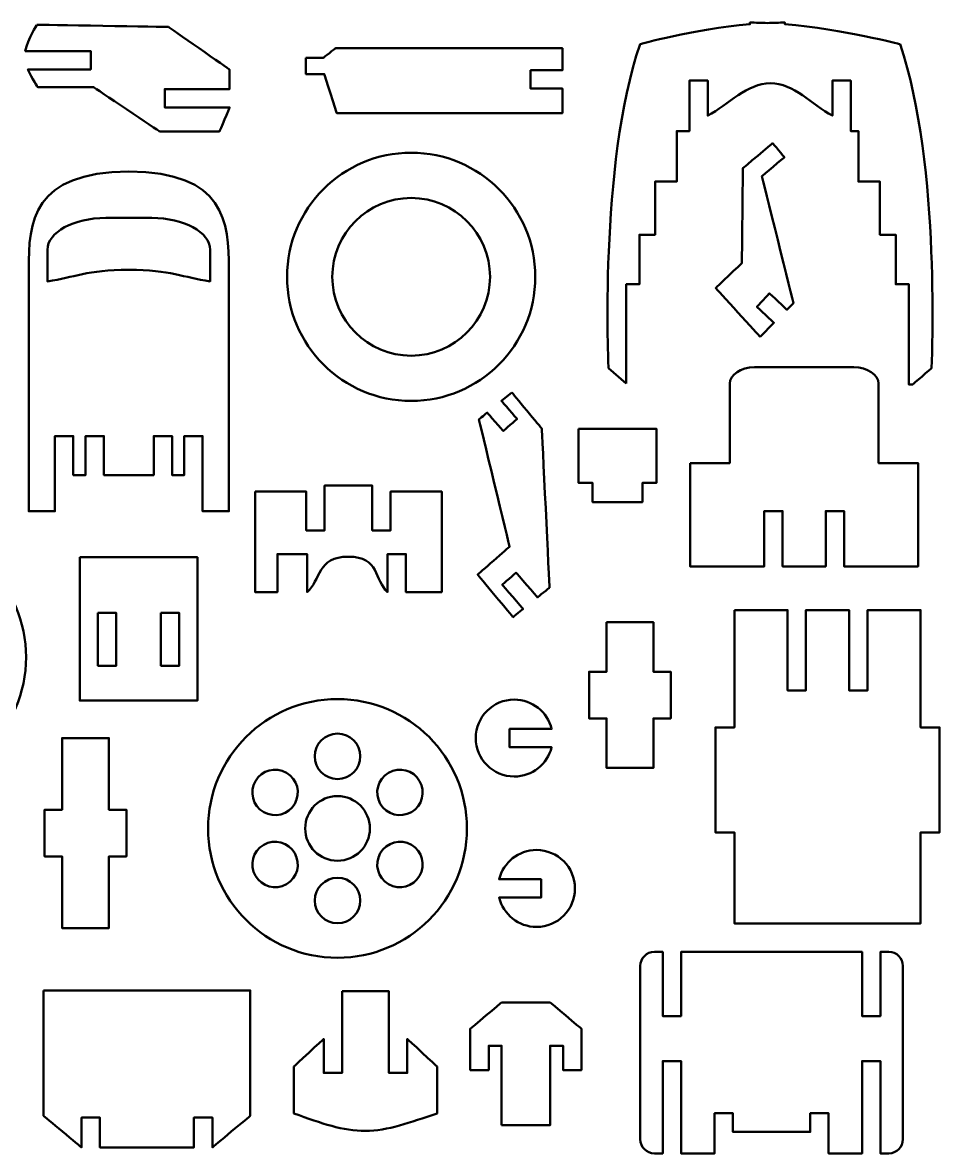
# Model space of a CAD drawing. Header units: millimetres. Extents: x -151 to 156, y -193 to 190.
# Drawn here: x 6.1 to 156.2, y 5.5 to 190.2 of the extents above; entities that cross this region are included whole.
import ezdxf

# ---------------------------------------------------------------- set-up
doc = ezdxf.new("R2010")
doc.units = ezdxf.units.MM
doc.header["$MEASUREMENT"] = 0
doc.layers.add('Capa 1', color=7, linetype='Continuous')

msp = doc.modelspace()

# ---------------------------------------------------------------- linework, layer by layer
at = {"layer": 'Capa 1', "color": 240, "lineweight": 50}
for points, knots in [([(8.4906, 189.8637), (8.4906, 189.8637), (6.9699, 187.582), (6.5872, 185.5698), (6.5872, 185.5698), (6.5872, 185.5698), (17.2675, 185.5698), (17.2675, 185.5698), (17.2675, 185.5698), (17.2675, 185.5698), (17.2675, 182.5698), (17.2675, 182.5698), (17.2675, 182.5698), (17.2675, 182.5698), (7.0152, 182.5698), (7.0152, 182.5698), (7.0152, 182.5698), (7.653, 181.0093), (8.6508, 179.6643), (8.6508, 179.6643), (8.6508, 179.6643), (8.6508, 179.6643), (17.7555, 179.6643), (17.7555, 179.6643), (17.7555, 179.6643), (17.7555, 179.6643), (28.5155, 172.4305), (28.5155, 172.4305), (28.5155, 172.4305), (28.5155, 172.4305), (38.306, 172.4305), (38.306, 172.4305), (38.306, 172.4305), (38.306, 172.4305), (39.9645, 176.336), (39.9645, 176.336), (39.9645, 176.336), (39.9645, 176.336), (39.9645, 176.3638), (39.9645, 176.3638), (39.9645, 176.3638), (39.9645, 176.3638), (29.3715, 176.3638), (29.3715, 176.3638), (29.3715, 176.3638), (29.3715, 176.3638), (29.3715, 179.3638), (29.3715, 179.3638), (29.3715, 179.3638), (29.3715, 179.3638), (39.9645, 179.3638), (39.9645, 179.3638), (39.9645, 179.3638), (39.9645, 179.3638), (39.9645, 182.542), (39.9645, 182.542), (39.9645, 182.542), (39.9645, 182.542), (29.96, 189.497), (29.96, 189.497), (29.96, 189.497), (29.96, 189.497), (8.4906, 189.8637), (8.4906, 189.8637)], [0, 0, 0, 0, 0.05882353, 0.05882353, 0.05882353, 0.05882354, 0.11764706, 0.11764706, 0.11764706, 0.11764707, 0.17647059, 0.17647059, 0.17647059, 0.1764706, 0.23529412, 0.23529412, 0.23529412, 0.23529413, 0.29411765, 0.29411765, 0.29411765, 0.29411766, 0.35294118, 0.35294118, 0.35294118, 0.35294119, 0.41176471, 0.41176471, 0.41176471, 0.41176472, 0.47058824, 0.47058824, 0.47058824, 0.47058825, 0.52941176, 0.52941176, 0.52941176, 0.52941177, 0.58823529, 0.58823529, 0.58823529, 0.5882353, 0.64705882, 0.64705882, 0.64705882, 0.64705883, 0.70588235, 0.70588235, 0.70588235, 0.70588236, 0.76470588, 0.76470588, 0.76470588, 0.76470589, 0.82352941, 0.82352941, 0.82352941, 0.82352942, 0.88235294, 0.88235294, 0.88235294, 0.88235295, 1, 1, 1, 1]), ([(104.7438, 131.2751), (104.7438, 131.2751), (101.8521, 133.7679), (101.8521, 133.7679), (101.8521, 133.7679), (101.8521, 133.7679), (100.2456, 166.9689), (106.9929, 186.6753), (106.9929, 186.6753), (106.9929, 186.6753), (115.5334, 189.1267), (124.9473, 189.946), (124.9473, 189.946), (124.9473, 189.946), (124.9473, 190.2096), (124.9473, 190.2096), (124.9473, 190.2096), (125.8919, 190.2096), (126.8488, 190.1844), (127.8099, 190.1396), (127.8099, 190.1396), (128.7601, 190.1844), (129.7114, 190.2096), (130.656, 190.2096), (130.656, 190.2096), (130.656, 190.2096), (130.656, 189.9513), (130.656, 189.9513), (130.656, 189.9513), (140.2928, 189.1375), (149.4716, 186.6753), (149.4716, 186.6753), (149.4716, 186.6753), (156.2189, 166.9689), (154.6124, 133.7679), (154.6124, 133.7679), (154.6124, 133.7679), (154.6124, 133.7679), (151.5065, 131.0904), (151.5065, 131.0904), (151.5065, 131.0904), (151.5065, 131.0904), (150.9039, 131.0758), (150.9039, 131.0758), (150.9039, 131.0758), (150.9039, 131.0758), (150.9039, 147.4767), (150.9039, 147.4767), (150.9039, 147.4767), (150.9039, 147.4767), (148.7619, 147.4767), (148.7619, 147.4767), (148.7619, 147.4767), (148.7619, 147.4767), (148.7619, 155.5628), (148.7619, 155.5628), (148.7619, 155.5628), (148.7619, 155.5628), (146.1915, 155.5628), (146.1915, 155.5628), (146.1915, 155.5628), (146.1915, 155.5628), (146.1915, 164.2379), (146.1915, 164.2379), (146.1915, 164.2379), (146.1915, 164.2379), (142.6572, 164.2379), (142.6572, 164.2379), (142.6572, 164.2379), (142.6572, 164.2379), (142.6572, 172.4845), (142.6572, 172.4845), (142.6572, 172.4845), (142.6572, 172.4845), (141.4143, 172.4845), (141.4143, 172.4845), (141.4143, 172.4845), (141.4143, 172.4845), (141.4143, 180.7404), (141.4143, 180.7404), (141.4143, 180.7404), (141.4143, 180.7404), (138.4143, 180.7404), (138.4143, 180.7404), (138.4143, 180.7404), (138.4143, 180.7404), (138.4143, 175.0245), (138.4143, 175.0245), (138.4143, 175.0245), (135.0405, 176.79), (132.1187, 180.321), (128.293, 180.321), (128.293, 180.321), (124.4673, 180.321), (121.4645, 176.79), (118.0503, 175.0245), (118.0503, 175.0245), (118.0503, 175.0245), (118.0503, 180.7404), (118.0503, 180.7404), (118.0503, 180.7404), (118.0503, 180.7404), (115.0501, 180.7404), (115.0501, 180.7404), (115.0501, 180.7404), (115.0501, 180.7404), (115.0501, 172.4845), (115.0501, 172.4845), (115.0501, 172.4845), (115.0501, 172.4845), (112.9905, 172.4845), (112.9905, 172.4845), (112.9905, 172.4845), (112.9905, 172.4845), (112.9905, 164.2379), (112.9905, 164.2379), (112.9905, 164.2379), (112.9905, 164.2379), (109.4562, 164.2379), (109.4562, 164.2379), (109.4562, 164.2379), (109.4562, 164.2379), (109.4562, 155.5628), (109.4562, 155.5628), (109.4562, 155.5628), (109.4562, 155.5628), (106.8858, 155.5628), (106.8858, 155.5628), (106.8858, 155.5628), (106.8858, 155.5628), (106.8858, 147.4767), (106.8858, 147.4767), (106.8858, 147.4767), (106.8858, 147.4767), (104.7438, 147.4767), (104.7438, 147.4767), (104.7438, 147.4767), (104.7438, 147.4767), (104.7438, 131.2751), (104.7438, 131.2751)], [0, 0, 0, 0, 0.02777778, 0.02777778, 0.02777778, 0.02777779, 0.05555556, 0.05555556, 0.05555556, 0.05555557, 0.08333333, 0.08333333, 0.08333333, 0.08333334, 0.11111111, 0.11111111, 0.11111111, 0.11111112, 0.13888889, 0.13888889, 0.13888889, 0.1388889, 0.16666667, 0.16666667, 0.16666667, 0.16666668, 0.19444444, 0.19444444, 0.19444444, 0.19444445, 0.22222222, 0.22222222, 0.22222222, 0.22222223, 0.25, 0.25, 0.25, 0.25000001, 0.27777778, 0.27777778, 0.27777778, 0.27777779, 0.30555556, 0.30555556, 0.30555556, 0.30555557, 0.33333333, 0.33333333, 0.33333333, 0.33333334, 0.36111111, 0.36111111, 0.36111111, 0.36111112, 0.38888889, 0.38888889, 0.38888889, 0.3888889, 0.41666667, 0.41666667, 0.41666667, 0.41666668, 0.44444444, 0.44444444, 0.44444444, 0.44444445, 0.47222222, 0.47222222, 0.47222222, 0.47222223, 0.5, 0.5, 0.5, 0.50000001, 0.52777778, 0.52777778, 0.52777778, 0.52777779, 0.55555556, 0.55555556, 0.55555556, 0.55555557, 0.58333333, 0.58333333, 0.58333333, 0.58333334, 0.61111111, 0.61111111, 0.61111111, 0.61111112, 0.63888889, 0.63888889, 0.63888889, 0.6388889, 0.66666667, 0.66666667, 0.66666667, 0.66666668, 0.69444444, 0.69444444, 0.69444444, 0.69444445, 0.72222222, 0.72222222, 0.72222222, 0.72222223, 0.75, 0.75, 0.75, 0.75000001, 0.77777778, 0.77777778, 0.77777778, 0.77777779, 0.80555556, 0.80555556, 0.80555556, 0.80555557, 0.83333333, 0.83333333, 0.83333333, 0.83333334, 0.86111111, 0.86111111, 0.86111111, 0.86111112, 0.88888889, 0.88888889, 0.88888889, 0.8888889, 0.91666667, 0.91666667, 0.91666667, 0.91666668, 0.94444444, 0.94444444, 0.94444444, 0.94444445, 1, 1, 1, 1]), ([(52.43, 184.468), (52.43, 184.468), (55.2655, 184.468), (55.2655, 184.468), (55.2655, 184.468), (55.2655, 184.468), (57.245, 186.0195), (57.245, 186.0195), (57.245, 186.0195), (57.245, 186.0195), (94.3205, 186.0195), (94.3205, 186.0195), (94.3205, 186.0195), (94.3205, 186.0195), (94.3205, 182.4352), (94.3205, 182.4352), (94.3205, 182.4352), (94.3205, 182.4352), (89.1063, 182.435), (89.1063, 182.435), (89.1063, 182.435), (89.1063, 182.435), (89.1064, 179.4354), (89.1064, 179.4354), (89.1064, 179.4354), (89.1064, 179.4354), (94.3205, 179.4352), (94.3205, 179.4352), (94.3205, 179.4352), (94.3205, 179.4352), (94.3205, 175.4265), (94.3205, 175.4265), (94.3205, 175.4265), (94.3205, 175.4265), (57.459, 175.4265), (57.459, 175.4265), (57.459, 175.4265), (57.459, 175.4265), (55.426, 181.793), (55.426, 181.793), (55.426, 181.793), (55.426, 181.793), (52.4248, 181.793), (52.4248, 181.793), (52.4248, 181.793), (52.4248, 181.793), (52.43, 184.468), (52.43, 184.468)], [0, 0, 0, 0, 0.07692308, 0.07692308, 0.07692308, 0.07692309, 0.15384615, 0.15384615, 0.15384615, 0.15384616, 0.23076923, 0.23076923, 0.23076923, 0.23076924, 0.30769231, 0.30769231, 0.30769231, 0.30769232, 0.38461538, 0.38461538, 0.38461538, 0.38461539, 0.46153846, 0.46153846, 0.46153846, 0.46153847, 0.53846154, 0.53846154, 0.53846154, 0.53846155, 0.61538462, 0.61538462, 0.61538462, 0.61538463, 0.69230769, 0.69230769, 0.69230769, 0.6923077, 0.76923077, 0.76923077, 0.76923077, 0.76923078, 0.84615385, 0.84615385, 0.84615385, 0.84615386, 1, 1, 1, 1]), ([(126.5922, 138.9087), (126.5922, 138.9087), (128.8704, 141.1869), (128.8704, 141.1869), (128.8704, 141.1869), (128.8704, 141.1869), (126.0892, 143.7921), (126.0892, 143.7921), (126.0892, 143.7921), (126.0892, 143.7921), (128.1399, 145.9818), (128.1399, 145.9818), (128.1399, 145.9818), (128.1399, 145.9818), (130.9928, 143.3093), (130.9928, 143.3093), (130.9928, 143.3093), (130.9928, 143.3093), (132.0543, 144.3708), (132.0543, 144.3708), (132.0543, 144.3708), (132.0543, 144.3708), (126.9028, 165.1279), (126.9028, 165.1279), (126.9028, 165.1279), (126.9028, 165.1279), (130.5868, 168.2141), (130.5868, 168.2141), (130.5868, 168.2141), (130.5868, 168.2141), (128.6591, 170.5138), (128.6591, 170.5138), (128.6591, 170.5138), (128.6591, 170.5138), (123.7713, 166.419), (123.7713, 166.419), (123.7713, 166.419), (123.7713, 166.419), (123.7984, 166.3866), (123.7984, 166.3866), (123.7984, 166.3866), (123.7984, 166.3866), (123.6261, 150.9224), (123.6261, 150.9224), (123.6261, 150.9224), (123.6261, 150.9224), (119.3585, 146.8575), (119.3585, 146.8575), (119.3585, 146.8575), (119.3585, 146.8575), (126.5922, 138.9087), (126.5922, 138.9087)], [0, 0, 0, 0, 0.07142857, 0.07142857, 0.07142857, 0.07142858, 0.14285714, 0.14285714, 0.14285714, 0.14285715, 0.21428571, 0.21428571, 0.21428571, 0.21428572, 0.28571429, 0.28571429, 0.28571429, 0.2857143, 0.35714286, 0.35714286, 0.35714286, 0.35714287, 0.42857143, 0.42857143, 0.42857143, 0.42857144, 0.5, 0.5, 0.5, 0.50000001, 0.57142857, 0.57142857, 0.57142857, 0.57142858, 0.64285714, 0.64285714, 0.64285714, 0.64285715, 0.71428571, 0.71428571, 0.71428571, 0.71428572, 0.78571429, 0.78571429, 0.78571429, 0.7857143, 0.85714286, 0.85714286, 0.85714286, 0.85714287, 1, 1, 1, 1]), ([(69.615, 128.415), (80.8074, 128.415), (89.884, 137.4916), (89.884, 148.684), (89.884, 148.684), (89.884, 159.8764), (80.8074, 168.953), (69.615, 168.953), (69.615, 168.953), (58.4226, 168.953), (49.346, 159.8764), (49.346, 148.684), (49.346, 148.684), (49.346, 137.4916), (58.4226, 128.415), (69.615, 128.415)], [0, 0, 0, 0, 0.2, 0.2, 0.2, 0.20000001, 0.4, 0.4, 0.4, 0.40000001, 0.6, 0.6, 0.6, 0.60000001, 1, 1, 1, 1]), ([(7.14, 149.94), (7.14, 157.5474), (7.7436, 165.8621), (23.4906, 165.8621), (23.4906, 165.8621), (39.2376, 165.8621), (39.8412, 157.5473), (39.8412, 149.94), (39.8412, 149.94), (39.8412, 149.94), (39.8412, 110.3844), (39.8412, 110.3844), (39.8412, 110.3844), (39.8412, 110.3844), (35.5572, 110.3844), (35.5572, 110.3844), (35.5572, 110.3844), (35.5572, 110.3844), (35.5572, 110.5356), (35.5572, 110.5356), (35.5572, 110.5356), (35.5572, 110.5356), (35.5572, 116.3103), (35.5572, 116.3103), (35.5572, 116.3103), (35.5572, 116.3103), (35.5572, 122.6747), (35.5572, 122.6747), (35.5572, 122.6747), (35.5572, 122.6747), (32.5572, 122.6747), (32.5572, 122.6747), (32.5572, 122.6747), (32.5572, 122.6747), (32.5572, 116.3103), (32.5572, 116.3103), (32.5572, 116.3103), (32.5572, 116.3103), (30.5572, 116.3103), (30.5572, 116.3103), (30.5572, 116.3103), (30.5572, 116.3103), (30.5572, 122.6747), (30.5572, 122.6747), (30.5572, 122.6747), (30.5572, 122.6747), (27.5572, 122.6747), (27.5572, 122.6747), (27.5572, 122.6747), (27.5572, 122.6747), (27.5572, 116.3103), (27.5572, 116.3103), (27.5572, 116.3103), (27.5572, 116.3103), (19.424, 116.3103), (19.424, 116.3103), (19.424, 116.3103), (19.424, 116.3103), (19.424, 122.6747), (19.424, 122.6747), (19.424, 122.6747), (19.424, 122.6747), (16.424, 122.6747), (16.424, 122.6747), (16.424, 122.6747), (16.424, 122.6747), (16.424, 116.3103), (16.424, 116.3103), (16.424, 116.3103), (16.424, 116.3103), (14.424, 116.3103), (14.424, 116.3103), (14.424, 116.3103), (14.424, 116.3103), (14.424, 122.6747), (14.424, 122.6747), (14.424, 122.6747), (14.424, 122.6747), (11.424, 122.6747), (11.424, 122.6747), (11.424, 122.6747), (11.424, 122.6747), (11.424, 116.3103), (11.424, 116.3103), (11.424, 116.3103), (11.424, 116.3103), (11.424, 110.5356), (11.424, 110.5356), (11.424, 110.5356), (11.424, 110.5356), (11.424, 110.3844), (11.424, 110.3844), (11.424, 110.3844), (11.424, 110.3844), (7.14, 110.3844), (7.14, 110.3844), (7.14, 110.3844), (7.14, 110.3844), (7.14, 149.94), (7.14, 149.94)], [0, 0, 0, 0, 0.03846154, 0.03846154, 0.03846154, 0.03846155, 0.07692308, 0.07692308, 0.07692308, 0.07692309, 0.11538462, 0.11538462, 0.11538462, 0.11538463, 0.15384615, 0.15384615, 0.15384615, 0.15384616, 0.19230769, 0.19230769, 0.19230769, 0.1923077, 0.23076923, 0.23076923, 0.23076923, 0.23076924, 0.26923077, 0.26923077, 0.26923077, 0.26923078, 0.30769231, 0.30769231, 0.30769231, 0.30769232, 0.34615385, 0.34615385, 0.34615385, 0.34615386, 0.38461538, 0.38461538, 0.38461538, 0.38461539, 0.42307692, 0.42307692, 0.42307692, 0.42307693, 0.46153846, 0.46153846, 0.46153846, 0.46153847, 0.5, 0.5, 0.5, 0.50000001, 0.53846154, 0.53846154, 0.53846154, 0.53846155, 0.57692308, 0.57692308, 0.57692308, 0.57692309, 0.61538462, 0.61538462, 0.61538462, 0.61538463, 0.65384615, 0.65384615, 0.65384615, 0.65384616, 0.69230769, 0.69230769, 0.69230769, 0.6923077, 0.73076923, 0.73076923, 0.73076923, 0.73076924, 0.76923077, 0.76923077, 0.76923077, 0.76923078, 0.80769231, 0.80769231, 0.80769231, 0.80769232, 0.84615385, 0.84615385, 0.84615385, 0.84615386, 0.88461538, 0.88461538, 0.88461538, 0.88461539, 0.92307692, 0.92307692, 0.92307692, 0.92307693, 1, 1, 1, 1]), ([(69.615, 135.8028), (76.728, 135.8028), (82.4962, 141.571), (82.4962, 148.684), (82.4962, 148.684), (82.4962, 155.797), (76.728, 161.5652), (69.615, 161.5652), (69.615, 161.5652), (62.502, 161.5652), (56.7338, 155.797), (56.7338, 148.684), (56.7338, 148.684), (56.7338, 141.571), (62.502, 135.8028), (69.615, 135.8028)], [0, 0, 0, 0, 0.2, 0.2, 0.2, 0.20000001, 0.4, 0.4, 0.4, 0.40000001, 0.6, 0.6, 0.6, 0.60000001, 1, 1, 1, 1]), ([(19.7187, 158.2938), (19.7187, 158.2938), (27.2625, 158.2938), (27.2625, 158.2938), (27.2625, 158.2938), (32.4922, 158.2938), (36.771, 155.9644), (36.771, 153.1173), (36.771, 153.1173), (36.771, 153.1173), (36.771, 147.9408), (36.771, 147.9408), (36.771, 147.9408), (32.3442, 148.5715), (30.3897, 149.8329), (23.4906, 149.8329), (23.4906, 149.8329), (16.5915, 149.8329), (14.637, 148.5715), (10.2102, 147.9408), (10.2102, 147.9408), (10.2102, 147.9408), (10.2102, 153.1173), (10.2102, 153.1173), (10.2102, 153.1173), (10.2102, 155.9644), (14.489, 158.2938), (19.7187, 158.2938)], [0, 0, 0, 0, 0.125, 0.125, 0.125, 0.12500001, 0.25, 0.25, 0.25, 0.25000001, 0.375, 0.375, 0.375, 0.37500001, 0.5, 0.5, 0.5, 0.50000001, 0.625, 0.625, 0.625, 0.62500001, 0.75, 0.75, 0.75, 0.75000001, 1, 1, 1, 1]), ([(115.1855, 118.2543), (115.1855, 118.2543), (121.659, 118.2543), (121.659, 118.2543), (121.659, 118.2543), (121.659, 118.2543), (121.659, 131.2347), (121.659, 131.2347), (121.659, 131.2347), (121.659, 132.7065), (123.4624, 133.9105), (125.6667, 133.9105), (125.6667, 133.9105), (125.6667, 133.9105), (141.9403, 133.9105), (141.9403, 133.9105), (141.9403, 133.9105), (144.1446, 133.9105), (145.948, 132.7065), (145.948, 131.2347), (145.948, 131.2347), (145.948, 131.2347), (145.948, 118.2543), (145.948, 118.2543), (145.948, 118.2543), (145.948, 118.2543), (152.4215, 118.2543), (152.4215, 118.2543), (152.4215, 118.2543), (152.4215, 118.2543), (152.4215, 101.3825), (152.4215, 101.3825), (152.4215, 101.3825), (152.4215, 101.3825), (140.3326, 101.3825), (140.3326, 101.3825), (140.3326, 101.3825), (140.3326, 101.3825), (140.3326, 110.4194), (140.3326, 110.4194), (140.3326, 110.4194), (140.3326, 110.4194), (137.3326, 110.4194), (137.3326, 110.4194), (137.3326, 110.4194), (137.3326, 110.4194), (137.3326, 101.3825), (137.3326, 101.3825), (137.3326, 101.3825), (137.3326, 101.3825), (130.2749, 101.3825), (130.2749, 101.3825), (130.2749, 101.3825), (130.2749, 101.3825), (130.2745, 110.4195), (130.2745, 110.4195), (130.2745, 110.4195), (130.2745, 110.4195), (127.2745, 110.4197), (127.2745, 110.4197), (127.2745, 110.4197), (127.2745, 110.4197), (127.2749, 101.3825), (127.2749, 101.3825), (127.2749, 101.3825), (127.2749, 101.3825), (115.1855, 101.3825), (115.1855, 101.3825), (115.1855, 101.3825), (115.1855, 101.3825), (115.1855, 118.2543), (115.1855, 118.2543)], [0, 0, 0, 0, 0.05263158, 0.05263158, 0.05263158, 0.05263159, 0.10526316, 0.10526316, 0.10526316, 0.10526317, 0.15789474, 0.15789474, 0.15789474, 0.15789475, 0.21052632, 0.21052632, 0.21052632, 0.21052633, 0.26315789, 0.26315789, 0.26315789, 0.2631579, 0.31578947, 0.31578947, 0.31578947, 0.31578948, 0.36842105, 0.36842105, 0.36842105, 0.36842106, 0.42105263, 0.42105263, 0.42105263, 0.42105264, 0.47368421, 0.47368421, 0.47368421, 0.47368422, 0.52631579, 0.52631579, 0.52631579, 0.5263158, 0.57894737, 0.57894737, 0.57894737, 0.57894738, 0.63157895, 0.63157895, 0.63157895, 0.63157896, 0.68421053, 0.68421053, 0.68421053, 0.68421054, 0.73684211, 0.73684211, 0.73684211, 0.73684212, 0.78947368, 0.78947368, 0.78947368, 0.78947369, 0.84210526, 0.84210526, 0.84210526, 0.84210527, 0.89473684, 0.89473684, 0.89473684, 0.89473685, 1, 1, 1, 1]), ([(86.037, 129.8052), (86.037, 129.8052), (84.3604, 128.4192), (84.3604, 128.4192), (84.3604, 128.4192), (84.3604, 128.4192), (86.9184, 125.4638), (86.9184, 125.4638), (86.9184, 125.4638), (86.9184, 125.4638), (84.65, 123.5012), (84.65, 123.5012), (84.65, 123.5012), (84.65, 123.5012), (82.048, 126.5077), (82.048, 126.5077), (82.048, 126.5077), (82.048, 126.5077), (80.682, 125.3784), (80.682, 125.3784), (80.682, 125.3784), (80.682, 125.3784), (85.68, 104.601), (85.68, 104.601), (85.68, 104.601), (85.68, 104.601), (80.4678, 100.0314), (80.4678, 100.0314), (80.4678, 100.0314), (80.4678, 100.0314), (86.241, 93.1048), (86.241, 93.1048), (86.241, 93.1048), (86.241, 93.1048), (87.9075, 94.4436), (87.9075, 94.4436), (87.9075, 94.4436), (87.9075, 94.4436), (84.4899, 98.3925), (84.4899, 98.3925), (84.4899, 98.3925), (84.4899, 98.3925), (86.7577, 100.3551), (86.7577, 100.3551), (86.7577, 100.3551), (86.7577, 100.3551), (90.2473, 96.3234), (90.2473, 96.3234), (90.2473, 96.3234), (90.2473, 96.3234), (92.2046, 97.8959), (92.2046, 97.8959), (92.2046, 97.8959), (92.2046, 97.8959), (90.9636, 123.879), (90.9636, 123.879), (90.9636, 123.879), (90.9636, 123.879), (86.037, 129.8052), (86.037, 129.8052)], [0, 0, 0, 0, 0.0625, 0.0625, 0.0625, 0.06250001, 0.125, 0.125, 0.125, 0.12500001, 0.1875, 0.1875, 0.1875, 0.18750001, 0.25, 0.25, 0.25, 0.25000001, 0.3125, 0.3125, 0.3125, 0.31250001, 0.375, 0.375, 0.375, 0.37500001, 0.4375, 0.4375, 0.4375, 0.43750001, 0.5, 0.5, 0.5, 0.50000001, 0.5625, 0.5625, 0.5625, 0.56250001, 0.625, 0.625, 0.625, 0.62500001, 0.6875, 0.6875, 0.6875, 0.68750001, 0.75, 0.75, 0.75, 0.75000001, 0.8125, 0.8125, 0.8125, 0.81250001, 0.875, 0.875, 0.875, 0.87500001, 1, 1, 1, 1]), ([(96.9612, 123.879), (96.9612, 123.879), (109.6704, 123.879), (109.6704, 123.879), (109.6704, 123.879), (109.6704, 123.879), (109.6704, 115.0254), (109.6704, 115.0254), (109.6704, 115.0254), (109.6704, 115.0254), (107.3856, 115.0254), (107.3856, 115.0254), (107.3856, 115.0254), (107.3856, 115.0254), (107.3856, 111.8838), (107.3856, 111.8838), (107.3856, 111.8838), (107.3856, 111.8838), (99.246, 111.8838), (99.246, 111.8838), (99.246, 111.8838), (99.246, 111.8838), (99.246, 115.0254), (99.246, 115.0254), (99.246, 115.0254), (99.246, 115.0254), (96.9612, 115.0254), (96.9612, 115.0254), (96.9612, 115.0254), (96.9612, 115.0254), (96.9612, 123.879), (96.9612, 123.879)], [0, 0, 0, 0, 0.11111111, 0.11111111, 0.11111111, 0.11111112, 0.22222222, 0.22222222, 0.22222222, 0.22222223, 0.33333333, 0.33333333, 0.33333333, 0.33333334, 0.44444444, 0.44444444, 0.44444444, 0.44444445, 0.55555556, 0.55555556, 0.55555556, 0.55555557, 0.66666667, 0.66666667, 0.66666667, 0.66666668, 0.77777778, 0.77777778, 0.77777778, 0.77777779, 1, 1, 1, 1]), ([(44.1252, 113.5974), (44.1252, 113.5974), (52.478, 113.5974), (52.478, 113.5974), (52.478, 113.5974), (52.478, 113.5974), (52.4782, 107.2467), (52.4782, 107.2467), (52.4782, 107.2467), (52.4782, 107.2467), (55.4782, 107.2474), (55.4782, 107.2474), (55.4782, 107.2474), (55.4782, 107.2474), (55.478, 114.597), (55.478, 114.597), (55.478, 114.597), (55.478, 114.597), (63.2604, 114.597), (63.2604, 114.597), (63.2604, 114.597), (63.2604, 114.597), (63.2604, 113.5974), (63.2604, 113.5974), (63.2604, 113.5974), (63.2604, 113.5974), (63.2605, 113.5974), (63.2605, 113.5974), (63.2605, 113.5974), (63.2605, 113.5974), (63.2605, 107.247), (63.2605, 107.247), (63.2605, 107.247), (63.2605, 107.247), (66.2605, 107.247), (66.2605, 107.247), (66.2605, 107.247), (66.2605, 107.247), (66.2605, 113.5974), (66.2605, 113.5974), (66.2605, 113.5974), (66.2605, 113.5974), (74.613, 113.5974), (74.613, 113.5974), (74.613, 113.5974), (74.613, 113.5974), (74.613, 97.1754), (74.613, 97.1754), (74.613, 97.1754), (74.613, 97.1754), (68.7582, 97.1754), (68.7582, 97.1754), (68.7582, 97.1754), (68.7582, 97.1754), (68.7582, 103.3872), (68.7582, 103.3872), (68.7582, 103.3872), (68.7582, 103.3872), (65.7582, 103.3872), (65.7582, 103.3872), (65.7582, 103.3872), (65.7582, 103.3872), (65.7582, 97.1754), (65.7582, 97.1754), (65.7582, 97.1754), (63.6226, 99.1062), (64.467, 102.9676), (59.3514, 102.9676), (59.3514, 102.9676), (54.2358, 102.9676), (54.865, 99.1062), (52.6218, 97.1754), (52.6218, 97.1754), (52.6218, 97.1754), (52.6218, 103.3872), (52.6218, 103.3872), (52.6218, 103.3872), (52.6218, 103.3872), (47.7654, 103.3872), (47.7654, 103.3872), (47.7654, 103.3872), (47.7654, 103.3872), (47.7654, 97.1754), (47.7654, 97.1754), (47.7654, 97.1754), (47.7654, 97.1754), (44.1252, 97.1754), (44.1252, 97.1754), (44.1252, 97.1754), (44.1252, 97.1754), (44.1252, 113.5974), (44.1252, 113.5974)], [0, 0, 0, 0, 0.04166667, 0.04166667, 0.04166667, 0.04166668, 0.08333333, 0.08333333, 0.08333333, 0.08333334, 0.125, 0.125, 0.125, 0.12500001, 0.16666667, 0.16666667, 0.16666667, 0.16666668, 0.20833333, 0.20833333, 0.20833333, 0.20833334, 0.25, 0.25, 0.25, 0.25000001, 0.29166667, 0.29166667, 0.29166667, 0.29166668, 0.33333333, 0.33333333, 0.33333333, 0.33333334, 0.375, 0.375, 0.375, 0.37500001, 0.41666667, 0.41666667, 0.41666667, 0.41666668, 0.45833333, 0.45833333, 0.45833333, 0.45833334, 0.5, 0.5, 0.5, 0.50000001, 0.54166667, 0.54166667, 0.54166667, 0.54166668, 0.58333333, 0.58333333, 0.58333333, 0.58333334, 0.625, 0.625, 0.625, 0.62500001, 0.66666667, 0.66666667, 0.66666667, 0.66666668, 0.70833333, 0.70833333, 0.70833333, 0.70833334, 0.75, 0.75, 0.75, 0.75000001, 0.79166667, 0.79166667, 0.79166667, 0.79166668, 0.83333333, 0.83333333, 0.83333333, 0.83333334, 0.875, 0.875, 0.875, 0.87500001, 0.91666667, 0.91666667, 0.91666667, 0.91666668, 1, 1, 1, 1]), ([(-14.4228, 65.4024), (-2.7526, 65.4024), (6.7116, 74.8666), (6.7116, 86.5368), (6.7116, 86.5368), (6.7116, 98.207), (-2.7526, 107.6712), (-14.4228, 107.6712), (-14.4228, 107.6712), (-26.093, 107.6712), (-35.5572, 98.207), (-35.5572, 86.5368), (-35.5572, 86.5368), (-35.5572, 74.8666), (-26.093, 65.4024), (-14.4228, 65.4024)], [0, 0, 0, 0, 0.2, 0.2, 0.2, 0.20000001, 0.4, 0.4, 0.4, 0.40000001, 0.6, 0.6, 0.6, 0.60000001, 1, 1, 1, 1]), ([(15.4938, 102.8874), (15.4938, 102.8874), (34.7004, 102.8874), (34.7004, 102.8874), (34.7004, 102.8874), (34.7004, 102.8874), (34.7004, 79.4682), (34.7004, 79.4682), (34.7004, 79.4682), (34.7004, 79.4682), (15.4938, 79.4682), (15.4938, 79.4682), (15.4938, 79.4682), (15.4938, 79.4682), (15.4938, 102.8874), (15.4938, 102.8874)], [0, 0, 0, 0, 0.2, 0.2, 0.2, 0.20000001, 0.4, 0.4, 0.4, 0.40000001, 0.6, 0.6, 0.6, 0.60000001, 1, 1, 1, 1]), ([(122.4153, 94.248), (122.4153, 94.248), (131.0946, 94.248), (131.0946, 94.248), (131.0946, 94.248), (131.0946, 94.248), (131.095, 81.1104), (131.095, 81.1104), (131.095, 81.1104), (131.095, 81.1104), (134.095, 81.1111), (134.095, 81.1111), (134.095, 81.1111), (134.095, 81.1111), (134.0946, 94.248), (134.0946, 94.248), (134.0946, 94.248), (134.0946, 94.248), (141.1526, 94.248), (141.1526, 94.248), (141.1526, 94.248), (141.1526, 94.248), (141.1526, 81.1107), (141.1526, 81.1107), (141.1526, 81.1107), (141.1526, 81.1107), (144.1526, 81.1107), (144.1526, 81.1107), (144.1526, 81.1107), (144.1526, 81.1107), (144.1526, 94.248), (144.1526, 94.248), (144.1526, 94.248), (144.1526, 94.248), (152.8317, 94.248), (152.8317, 94.248), (152.8317, 94.248), (152.8317, 94.248), (152.8317, 75.0771), (152.8317, 75.0771), (152.8317, 75.0771), (152.8317, 75.0771), (155.9376, 75.0771), (155.9376, 75.0771), (155.9376, 75.0771), (155.9376, 75.0771), (155.9376, 57.9411), (155.9376, 57.9411), (155.9376, 57.9411), (155.9376, 57.9411), (152.8317, 57.9411), (152.8317, 57.9411), (152.8317, 57.9411), (152.8317, 57.9411), (152.8317, 43.0542), (152.8317, 43.0542), (152.8317, 43.0542), (152.8317, 43.0542), (122.4153, 43.0542), (122.4153, 43.0542), (122.4153, 43.0542), (122.4153, 43.0542), (122.4153, 57.9411), (122.4153, 57.9411), (122.4153, 57.9411), (122.4153, 57.9411), (119.3094, 57.9411), (119.3094, 57.9411), (119.3094, 57.9411), (119.3094, 57.9411), (119.3094, 75.0771), (119.3094, 75.0771), (119.3094, 75.0771), (119.3094, 75.0771), (122.4153, 75.0771), (122.4153, 75.0771), (122.4153, 75.0771), (122.4153, 75.0771), (122.4153, 94.248), (122.4153, 94.248)], [0, 0, 0, 0, 0.04761905, 0.04761905, 0.04761905, 0.04761906, 0.0952381, 0.0952381, 0.0952381, 0.09523811, 0.14285714, 0.14285714, 0.14285714, 0.14285715, 0.19047619, 0.19047619, 0.19047619, 0.1904762, 0.23809524, 0.23809524, 0.23809524, 0.23809525, 0.28571429, 0.28571429, 0.28571429, 0.2857143, 0.33333333, 0.33333333, 0.33333333, 0.33333334, 0.38095238, 0.38095238, 0.38095238, 0.38095239, 0.42857143, 0.42857143, 0.42857143, 0.42857144, 0.47619048, 0.47619048, 0.47619048, 0.47619049, 0.52380952, 0.52380952, 0.52380952, 0.52380953, 0.57142857, 0.57142857, 0.57142857, 0.57142858, 0.61904762, 0.61904762, 0.61904762, 0.61904763, 0.66666667, 0.66666667, 0.66666667, 0.66666668, 0.71428571, 0.71428571, 0.71428571, 0.71428572, 0.76190476, 0.76190476, 0.76190476, 0.76190477, 0.80952381, 0.80952381, 0.80952381, 0.80952382, 0.85714286, 0.85714286, 0.85714286, 0.85714287, 0.9047619, 0.9047619, 0.9047619, 0.90476191, 1, 1, 1, 1]), ([(18.4551, 93.7781), (18.4551, 93.7781), (18.4554, 85.1517), (18.4554, 85.1517), (18.4554, 85.1517), (18.4554, 85.1517), (21.4551, 85.1513), (21.4551, 85.1513), (21.4551, 85.1513), (21.4551, 85.1513), (21.4543, 93.7781), (21.4543, 93.7781), (21.4543, 93.7781), (21.4543, 93.7781), (18.4551, 93.7781), (18.4551, 93.7781)], [0, 0, 0, 0, 0.2, 0.2, 0.2, 0.20000001, 0.4, 0.4, 0.4, 0.40000001, 0.6, 0.6, 0.6, 0.60000001, 1, 1, 1, 1]), ([(28.7391, 93.778), (28.7391, 93.778), (28.7391, 85.1513), (28.7391, 85.1513), (28.7391, 85.1513), (28.7391, 85.1513), (31.7391, 85.1513), (31.7391, 85.1513), (31.7391, 85.1513), (31.7391, 85.1513), (31.7391, 93.778), (31.7391, 93.778), (31.7391, 93.778), (31.7391, 93.778), (28.7391, 93.778), (28.7391, 93.778)], [0, 0, 0, 0, 0.2, 0.2, 0.2, 0.20000001, 0.4, 0.4, 0.4, 0.40000001, 0.6, 0.6, 0.6, 0.60000001, 1, 1, 1, 1]), ([(101.5308, 92.2488), (101.5308, 92.2488), (109.1706, 92.2488), (109.1706, 92.2488), (109.1706, 92.2488), (109.1706, 92.2488), (109.1706, 84.1806), (109.1706, 84.1806), (109.1706, 84.1806), (109.1706, 84.1806), (112.0266, 84.1806), (112.0266, 84.1806), (112.0266, 84.1806), (112.0266, 84.1806), (112.0266, 76.5408), (112.0266, 76.5408), (112.0266, 76.5408), (112.0266, 76.5408), (109.1706, 76.5408), (109.1706, 76.5408), (109.1706, 76.5408), (109.1706, 76.5408), (109.1706, 68.4726), (109.1706, 68.4726), (109.1706, 68.4726), (109.1706, 68.4726), (101.5308, 68.4726), (101.5308, 68.4726), (101.5308, 68.4726), (101.5308, 68.4726), (101.5308, 76.5408), (101.5308, 76.5408), (101.5308, 76.5408), (101.5308, 76.5408), (98.6748, 76.5408), (98.6748, 76.5408), (98.6748, 76.5408), (98.6748, 76.5408), (98.6748, 84.1806), (98.6748, 84.1806), (98.6748, 84.1806), (98.6748, 84.1806), (101.5308, 84.1806), (101.5308, 84.1806), (101.5308, 84.1806), (101.5308, 84.1806), (101.5308, 92.2488), (101.5308, 92.2488)], [0, 0, 0, 0, 0.07692308, 0.07692308, 0.07692308, 0.07692309, 0.15384615, 0.15384615, 0.15384615, 0.15384616, 0.23076923, 0.23076923, 0.23076923, 0.23076924, 0.30769231, 0.30769231, 0.30769231, 0.30769232, 0.38461538, 0.38461538, 0.38461538, 0.38461539, 0.46153846, 0.46153846, 0.46153846, 0.46153847, 0.53846154, 0.53846154, 0.53846154, 0.53846155, 0.61538462, 0.61538462, 0.61538462, 0.61538463, 0.69230769, 0.69230769, 0.69230769, 0.6923077, 0.76923077, 0.76923077, 0.76923077, 0.76923078, 0.84615385, 0.84615385, 0.84615385, 0.84615386, 1, 1, 1, 1]), ([(57.5842, 37.4429), (69.2544, 37.4429), (78.7186, 46.9071), (78.7186, 58.5773), (78.7186, 58.5773), (78.7186, 70.2475), (69.2544, 79.7117), (57.5842, 79.7117), (57.5842, 79.7117), (45.914, 79.7117), (36.4498, 70.2475), (36.4498, 58.5773), (36.4498, 58.5773), (36.4498, 46.9071), (45.914, 37.4429), (57.5842, 37.4429)], [0, 0, 0, 0, 0.2, 0.2, 0.2, 0.20000001, 0.4, 0.4, 0.4, 0.40000001, 0.6, 0.6, 0.6, 0.60000001, 1, 1, 1, 1]), ([(86.4451, 67.0571), (82.9756, 67.0571), (80.1619, 69.8708), (80.1619, 73.3403), (80.1619, 73.3403), (80.1619, 76.8098), (82.9756, 79.6235), (86.4451, 79.6235), (86.4451, 79.6235), (89.3975, 79.6235), (91.8743, 77.5855), (92.5472, 74.8403), (92.5472, 74.8403), (92.5472, 74.8403), (85.6983, 74.8403), (85.6983, 74.8403), (85.6983, 74.8403), (85.6983, 74.8403), (85.6983, 71.8403), (85.6983, 71.8403), (85.6983, 71.8403), (85.6983, 71.8403), (92.5473, 71.8403), (92.5473, 71.8403), (92.5473, 71.8403), (91.8745, 69.0948), (89.3977, 67.0571), (86.4451, 67.0571)], [0, 0, 0, 0, 0.125, 0.125, 0.125, 0.12500001, 0.25, 0.25, 0.25, 0.25000001, 0.375, 0.375, 0.375, 0.37500001, 0.5, 0.5, 0.5, 0.50000001, 0.625, 0.625, 0.625, 0.62500001, 0.75, 0.75, 0.75, 0.75000001, 1, 1, 1, 1]), ([(57.5842, 66.6455), (59.6344, 66.6455), (61.297, 68.3081), (61.297, 70.3583), (61.297, 70.3583), (61.297, 72.4085), (59.6344, 74.0711), (57.5842, 74.0711), (57.5842, 74.0711), (55.534, 74.0711), (53.8714, 72.4085), (53.8714, 70.3583), (53.8714, 70.3583), (53.8714, 68.3081), (55.534, 66.6455), (57.5842, 66.6455)], [0, 0, 0, 0, 0.2, 0.2, 0.2, 0.20000001, 0.4, 0.4, 0.4, 0.40000001, 0.6, 0.6, 0.6, 0.60000001, 1, 1, 1, 1]), ([(20.2468, 69.7032), (20.2468, 69.7032), (20.2468, 61.635), (20.2468, 61.635), (20.2468, 61.635), (20.2468, 61.635), (23.1028, 61.635), (23.1028, 61.635), (23.1028, 61.635), (23.1028, 61.635), (23.1028, 53.9952), (23.1028, 53.9952), (23.1028, 53.9952), (23.1028, 53.9952), (20.2468, 53.9952), (20.2468, 53.9952), (20.2468, 53.9952), (20.2468, 53.9952), (20.2468, 45.927), (20.2468, 45.927), (20.2468, 45.927), (20.2468, 45.927), (20.2468, 42.3024), (20.2468, 42.3024), (20.2468, 42.3024), (20.2468, 42.3024), (12.607, 42.3024), (12.607, 42.3024), (12.607, 42.3024), (12.607, 42.3024), (12.607, 45.927), (12.607, 45.927), (12.607, 45.927), (12.607, 45.927), (12.607, 53.9952), (12.607, 53.9952), (12.607, 53.9952), (12.607, 53.9952), (9.751, 53.9952), (9.751, 53.9952), (9.751, 53.9952), (9.751, 53.9952), (9.751, 61.635), (9.751, 61.635), (9.751, 61.635), (9.751, 61.635), (12.607, 61.635), (12.607, 61.635), (12.607, 61.635), (12.607, 61.635), (12.607, 69.7032), (12.607, 69.7032), (12.607, 69.7032), (12.607, 69.7032), (12.607, 73.3278), (12.607, 73.3278), (12.607, 73.3278), (12.607, 73.3278), (20.2468, 73.3278), (20.2468, 73.3278), (20.2468, 73.3278), (20.2468, 73.3278), (20.2468, 69.7032), (20.2468, 69.7032)], [0, 0, 0, 0, 0.05882353, 0.05882353, 0.05882353, 0.05882354, 0.11764706, 0.11764706, 0.11764706, 0.11764707, 0.17647059, 0.17647059, 0.17647059, 0.1764706, 0.23529412, 0.23529412, 0.23529412, 0.23529413, 0.29411765, 0.29411765, 0.29411765, 0.29411766, 0.35294118, 0.35294118, 0.35294118, 0.35294119, 0.41176471, 0.41176471, 0.41176471, 0.41176472, 0.47058824, 0.47058824, 0.47058824, 0.47058825, 0.52941176, 0.52941176, 0.52941176, 0.52941177, 0.58823529, 0.58823529, 0.58823529, 0.5882353, 0.64705882, 0.64705882, 0.64705882, 0.64705883, 0.70588235, 0.70588235, 0.70588235, 0.70588236, 0.76470588, 0.76470588, 0.76470588, 0.76470589, 0.82352941, 0.82352941, 0.82352941, 0.82352942, 0.88235294, 0.88235294, 0.88235294, 0.88235295, 1, 1, 1, 1]), ([(50.5969, 62.6116), (51.6221, 64.387), (51.0137, 66.6576), (49.2375, 67.6832), (49.2375, 67.6832), (47.4622, 68.7083), (45.1915, 68.0999), (44.1662, 66.3238), (44.1662, 66.3238), (43.1413, 64.5491), (43.7494, 62.277), (45.5252, 61.2521), (45.5252, 61.2521), (47.3003, 60.2267), (49.5716, 60.8362), (50.5969, 62.6116)], [0, 0, 0, 0, 0.2, 0.2, 0.2, 0.20000001, 0.4, 0.4, 0.4, 0.40000001, 0.6, 0.6, 0.6, 0.60000001, 1, 1, 1, 1]), ([(64.5715, 62.6114), (65.5966, 60.8361), (67.8677, 60.2273), (69.6432, 61.2524), (69.6432, 61.2524), (71.4188, 62.2775), (72.0273, 64.5487), (71.0022, 66.3242), (71.0022, 66.3242), (69.9771, 68.0997), (67.706, 68.7083), (65.9304, 67.6832), (65.9304, 67.6832), (64.1549, 66.6581), (63.5464, 64.3869), (64.5715, 62.6114)], [0, 0, 0, 0, 0.2, 0.2, 0.2, 0.20000001, 0.4, 0.4, 0.4, 0.40000001, 0.6, 0.6, 0.6, 0.60000001, 1, 1, 1, 1]), ([(57.5842, 53.2937), (60.5018, 53.2937), (62.8678, 55.6597), (62.8678, 58.5773), (62.8678, 58.5773), (62.8678, 61.4951), (60.5018, 63.8609), (57.5842, 63.8609), (57.5842, 63.8609), (54.6665, 63.8609), (52.3006, 61.4951), (52.3006, 58.5773), (52.3006, 58.5773), (52.3006, 55.6597), (54.6665, 53.2937), (57.5842, 53.2937)], [0, 0, 0, 0, 0.2, 0.2, 0.2, 0.20000001, 0.4, 0.4, 0.4, 0.40000001, 0.6, 0.6, 0.6, 0.60000001, 1, 1, 1, 1]), ([(44.1662, 50.8304), (45.1913, 49.0549), (47.4624, 48.4463), (49.238, 49.4714), (49.238, 49.4714), (51.0135, 50.4965), (51.622, 52.7677), (50.5969, 54.5432), (50.5969, 54.5432), (49.5718, 56.3185), (47.3007, 56.9273), (45.5252, 55.9022), (45.5252, 55.9022), (43.7496, 54.8771), (43.1411, 52.6059), (44.1662, 50.8304)], [0, 0, 0, 0, 0.2, 0.2, 0.2, 0.20000001, 0.4, 0.4, 0.4, 0.40000001, 0.6, 0.6, 0.6, 0.60000001, 1, 1, 1, 1]), ([(71.0022, 50.8308), (72.0271, 52.6055), (71.419, 54.8776), (69.6432, 55.9025), (69.6432, 55.9025), (67.8681, 56.9279), (65.5968, 56.3184), (64.5715, 54.543), (64.5715, 54.543), (63.5463, 52.7676), (64.1547, 50.497), (65.9309, 49.4714), (65.9309, 49.4714), (67.7062, 48.4463), (69.9769, 49.0547), (71.0022, 50.8308)], [0, 0, 0, 0, 0.2, 0.2, 0.2, 0.20000001, 0.4, 0.4, 0.4, 0.40000001, 0.6, 0.6, 0.6, 0.60000001, 1, 1, 1, 1]), ([(90.0899, 42.4912), (93.5594, 42.4912), (96.3731, 45.3049), (96.3731, 48.7744), (96.3731, 48.7744), (96.3731, 52.2439), (93.5594, 55.0576), (90.0899, 55.0576), (90.0899, 55.0576), (87.1375, 55.0576), (84.6607, 53.0196), (83.9878, 50.2744), (83.9878, 50.2744), (83.9878, 50.2744), (90.8367, 50.2744), (90.8367, 50.2744), (90.8367, 50.2744), (90.8367, 50.2744), (90.8367, 47.2744), (90.8367, 47.2744), (90.8367, 47.2744), (90.8367, 47.2744), (83.9877, 47.2744), (83.9877, 47.2744), (83.9877, 47.2744), (84.6605, 44.5289), (87.1373, 42.4912), (90.0899, 42.4912)], [0, 0, 0, 0, 0.125, 0.125, 0.125, 0.12500001, 0.25, 0.25, 0.25, 0.25000001, 0.375, 0.375, 0.375, 0.37500001, 0.5, 0.5, 0.5, 0.50000001, 0.625, 0.625, 0.625, 0.62500001, 0.75, 0.75, 0.75, 0.75000001, 1, 1, 1, 1]), ([(57.5842, 43.0835), (59.6344, 43.0835), (61.297, 44.7461), (61.297, 46.7963), (61.297, 46.7963), (61.297, 48.8465), (59.6344, 50.5091), (57.5842, 50.5091), (57.5842, 50.5091), (55.534, 50.5091), (53.8714, 48.8465), (53.8714, 46.7963), (53.8714, 46.7963), (53.8714, 44.7461), (55.534, 43.0835), (57.5842, 43.0835)], [0, 0, 0, 0, 0.2, 0.2, 0.2, 0.20000001, 0.4, 0.4, 0.4, 0.40000001, 0.6, 0.6, 0.6, 0.60000001, 1, 1, 1, 1]), ([(109.333, 38.4132), (109.333, 38.4132), (110.7051, 38.4132), (110.7051, 38.4132), (110.7051, 38.4132), (110.7051, 38.4132), (110.7051, 27.9293), (110.7051, 27.9293), (110.7051, 27.9293), (110.7051, 27.9293), (113.7051, 27.9293), (113.7051, 27.9293), (113.7051, 27.9293), (113.7051, 27.9293), (113.7051, 38.4132), (113.7051, 38.4132), (113.7051, 38.4132), (113.7051, 38.4132), (143.2635, 38.4132), (143.2635, 38.4132), (143.2635, 38.4132), (143.2635, 38.4132), (143.2635, 27.9293), (143.2635, 27.9293), (143.2635, 27.9293), (143.2635, 27.9293), (146.2635, 27.9293), (146.2635, 27.9293), (146.2635, 27.9293), (146.2635, 27.9293), (146.2635, 38.4132), (146.2635, 38.4132), (146.2635, 38.4132), (146.2635, 38.4132), (147.6356, 38.4132), (147.6356, 38.4132), (147.6356, 38.4132), (148.9031, 38.4132), (149.94, 37.3763), (149.94, 36.1088), (149.94, 36.1088), (149.94, 36.1088), (149.94, 7.8022), (149.94, 7.8022), (149.94, 7.8022), (149.94, 6.5347), (148.9031, 5.4978), (147.6356, 5.4978), (147.6356, 5.4978), (147.6356, 5.4978), (146.2635, 5.4978), (146.2635, 5.4978), (146.2635, 5.4978), (146.2635, 5.4978), (146.2635, 20.5632), (146.2635, 20.5632), (146.2635, 20.5632), (146.2635, 20.5632), (143.2635, 20.5632), (143.2635, 20.5632), (143.2635, 20.5632), (143.2635, 20.5632), (143.2635, 5.4978), (143.2635, 5.4978), (143.2635, 5.4978), (143.2635, 5.4978), (137.8032, 5.4978), (137.8032, 5.4978), (137.8032, 5.4978), (137.8032, 5.4978), (137.8032, 12.0545), (137.8032, 12.0545), (137.8032, 12.0545), (137.8032, 12.0545), (134.8032, 12.0545), (134.8032, 12.0545), (134.8032, 12.0545), (134.8032, 12.0545), (134.8032, 8.9964), (134.8032, 8.9964), (134.8032, 8.9964), (134.8032, 8.9964), (122.1654, 8.9964), (122.1654, 8.9964), (122.1654, 8.9964), (122.1654, 8.9964), (122.1654, 12.0545), (122.1654, 12.0545), (122.1654, 12.0545), (122.1654, 12.0545), (119.1654, 12.0545), (119.1654, 12.0545), (119.1654, 12.0545), (119.1654, 12.0545), (119.1654, 5.4978), (119.1654, 5.4978), (119.1654, 5.4978), (119.1654, 5.4978), (113.7051, 5.4978), (113.7051, 5.4978), (113.7051, 5.4978), (113.7051, 5.4978), (113.7051, 20.5632), (113.7051, 20.5632), (113.7051, 20.5632), (113.7051, 20.5632), (110.7051, 20.5632), (110.7051, 20.5632), (110.7051, 20.5632), (110.7051, 20.5632), (110.7051, 5.4978), (110.7051, 5.4978), (110.7051, 5.4978), (110.7051, 5.4978), (109.333, 5.4978), (109.333, 5.4978), (109.333, 5.4978), (108.0655, 5.4978), (107.0286, 6.5347), (107.0286, 7.8022), (107.0286, 7.8022), (107.0286, 7.8022), (107.0286, 36.1088), (107.0286, 36.1088), (107.0286, 36.1088), (107.0286, 37.3763), (108.0655, 38.4132), (109.333, 38.4132)], [0, 0, 0, 0, 0.03030303, 0.03030303, 0.03030303, 0.03030304, 0.06060606, 0.06060606, 0.06060606, 0.06060607, 0.09090909, 0.09090909, 0.09090909, 0.0909091, 0.12121212, 0.12121212, 0.12121212, 0.12121213, 0.15151515, 0.15151515, 0.15151515, 0.15151516, 0.18181818, 0.18181818, 0.18181818, 0.18181819, 0.21212121, 0.21212121, 0.21212121, 0.21212122, 0.24242424, 0.24242424, 0.24242424, 0.24242425, 0.27272727, 0.27272727, 0.27272727, 0.27272728, 0.3030303, 0.3030303, 0.3030303, 0.30303031, 0.33333333, 0.33333333, 0.33333333, 0.33333334, 0.36363636, 0.36363636, 0.36363636, 0.36363637, 0.39393939, 0.39393939, 0.39393939, 0.3939394, 0.42424242, 0.42424242, 0.42424242, 0.42424243, 0.45454545, 0.45454545, 0.45454545, 0.45454546, 0.48484848, 0.48484848, 0.48484848, 0.48484849, 0.51515152, 0.51515152, 0.51515152, 0.51515153, 0.54545455, 0.54545455, 0.54545455, 0.54545456, 0.57575758, 0.57575758, 0.57575758, 0.57575759, 0.60606061, 0.60606061, 0.60606061, 0.60606062, 0.63636364, 0.63636364, 0.63636364, 0.63636365, 0.66666667, 0.66666667, 0.66666667, 0.66666668, 0.6969697, 0.6969697, 0.6969697, 0.69696971, 0.72727273, 0.72727273, 0.72727273, 0.72727274, 0.75757576, 0.75757576, 0.75757576, 0.75757577, 0.78787879, 0.78787879, 0.78787879, 0.7878788, 0.81818182, 0.81818182, 0.81818182, 0.81818183, 0.84848485, 0.84848485, 0.84848485, 0.84848486, 0.87878788, 0.87878788, 0.87878788, 0.87878789, 0.90909091, 0.90909091, 0.90909091, 0.90909092, 0.93939394, 0.93939394, 0.93939394, 0.93939395, 1, 1, 1, 1]), ([(9.5676, 32.13), (9.5676, 32.13), (43.3398, 32.13), (43.3398, 32.13), (43.3398, 32.13), (43.3398, 32.13), (43.3398, 11.6382), (43.3398, 11.6382), (43.3398, 11.6382), (43.3398, 11.6382), (37.1388, 6.4715), (37.1388, 6.4715), (37.1388, 6.4715), (37.1388, 6.4715), (37.1388, 11.3339), (37.1388, 11.3339), (37.1388, 11.3339), (37.1388, 11.3339), (34.1388, 11.3339), (34.1388, 11.3339), (34.1388, 11.3339), (34.1388, 11.3339), (34.1388, 6.4715), (34.1388, 6.4715), (34.1388, 6.4715), (34.1388, 6.4715), (18.7687, 6.4715), (18.7687, 6.4715), (18.7687, 6.4715), (18.7687, 6.4715), (18.7684, 11.3338), (18.7684, 11.3338), (18.7684, 11.3338), (18.7684, 11.3338), (15.7684, 11.3341), (15.7684, 11.3341), (15.7684, 11.3341), (15.7684, 11.3341), (15.7687, 6.4715), (15.7687, 6.4715), (15.7687, 6.4715), (15.7687, 6.4715), (15.7686, 6.4715), (15.7686, 6.4715), (15.7686, 6.4715), (15.7686, 6.4715), (9.5676, 11.6382), (9.5676, 11.6382), (9.5676, 11.6382), (9.5676, 11.6382), (9.5676, 32.13), (9.5676, 32.13)], [0, 0, 0, 0, 0.07142857, 0.07142857, 0.07142857, 0.07142858, 0.14285714, 0.14285714, 0.14285714, 0.14285715, 0.21428571, 0.21428571, 0.21428571, 0.21428572, 0.28571429, 0.28571429, 0.28571429, 0.2857143, 0.35714286, 0.35714286, 0.35714286, 0.35714287, 0.42857143, 0.42857143, 0.42857143, 0.42857144, 0.5, 0.5, 0.5, 0.50000001, 0.57142857, 0.57142857, 0.57142857, 0.57142858, 0.64285714, 0.64285714, 0.64285714, 0.64285715, 0.71428571, 0.71428571, 0.71428571, 0.71428572, 0.78571429, 0.78571429, 0.78571429, 0.7857143, 0.85714286, 0.85714286, 0.85714286, 0.85714287, 1, 1, 1, 1]), ([(58.3338, 31.9872), (58.3338, 31.9872), (65.9736, 31.9872), (65.9736, 31.9872), (65.9736, 31.9872), (65.9736, 31.9872), (65.9736, 30.2446), (65.9736, 30.2446), (65.9736, 30.2446), (65.9736, 30.2446), (65.9736, 24.5217), (65.9736, 24.5217), (65.9736, 24.5217), (65.9736, 24.5217), (65.9738, 24.5217), (65.9738, 24.5217), (65.9738, 24.5217), (65.9738, 24.5217), (65.9741, 18.6354), (65.9741, 18.6354), (65.9741, 18.6354), (65.9741, 18.6354), (68.9741, 18.6363), (68.9741, 18.6363), (68.9741, 18.6363), (68.9741, 18.6363), (68.9739, 24.2067), (68.9739, 24.2067), (68.9739, 24.2067), (68.9739, 24.2067), (73.8493, 19.6648), (73.8493, 19.6648), (73.8493, 19.6648), (73.8493, 19.6648), (73.8494, 12.0254), (73.8494, 12.0254), (73.8494, 12.0254), (69.3871, 10.5595), (65.7684, 9.1704), (62.1537, 9.1704), (62.1537, 9.1704), (58.4243, 9.1704), (55.0563, 10.3811), (50.4581, 12.0258), (50.4581, 12.0258), (50.4581, 12.0258), (50.458, 19.6652), (50.458, 19.6652), (50.458, 19.6652), (50.458, 19.6652), (55.3338, 24.207), (55.3338, 24.207), (55.3338, 24.207), (55.3338, 24.207), (55.3338, 18.6356), (55.3338, 18.6356), (55.3338, 18.6356), (55.3338, 18.6356), (58.3338, 18.6356), (58.3338, 18.6356), (58.3338, 18.6356), (58.3338, 18.6356), (58.3338, 24.5217), (58.3338, 24.5217), (58.3338, 24.5217), (58.3338, 24.5217), (58.3338, 30.2443), (58.3338, 30.2443), (58.3338, 30.2443), (58.3338, 30.2443), (58.3338, 31.9872), (58.3338, 31.9872)], [0, 0, 0, 0, 0.05263158, 0.05263158, 0.05263158, 0.05263159, 0.10526316, 0.10526316, 0.10526316, 0.10526317, 0.15789474, 0.15789474, 0.15789474, 0.15789475, 0.21052632, 0.21052632, 0.21052632, 0.21052633, 0.26315789, 0.26315789, 0.26315789, 0.2631579, 0.31578947, 0.31578947, 0.31578947, 0.31578948, 0.36842105, 0.36842105, 0.36842105, 0.36842106, 0.42105263, 0.42105263, 0.42105263, 0.42105264, 0.47368421, 0.47368421, 0.47368421, 0.47368422, 0.52631579, 0.52631579, 0.52631579, 0.5263158, 0.57894737, 0.57894737, 0.57894737, 0.57894738, 0.63157895, 0.63157895, 0.63157895, 0.63157896, 0.68421053, 0.68421053, 0.68421053, 0.68421054, 0.73684211, 0.73684211, 0.73684211, 0.73684212, 0.78947368, 0.78947368, 0.78947368, 0.78947369, 0.84210526, 0.84210526, 0.84210526, 0.84210527, 0.89473684, 0.89473684, 0.89473684, 0.89473685, 1, 1, 1, 1]), ([(84.384, 10.0828), (84.384, 10.0828), (92.3118, 10.0828), (92.3118, 10.0828), (92.3118, 10.0828), (92.3118, 10.0828), (92.3118, 23.0728), (92.3118, 23.0728), (92.3118, 23.0728), (92.3118, 23.0728), (94.4182, 23.0728), (94.4182, 23.0728), (94.4182, 23.0728), (94.4182, 23.0728), (94.4182, 19.0929), (94.4182, 19.0929), (94.4182, 19.0929), (94.4182, 19.0929), (97.4182, 19.0929), (97.4182, 19.0929), (97.4182, 19.0929), (97.4182, 19.0929), (97.4182, 23.0728), (97.4182, 23.0728), (97.4182, 23.0728), (97.4182, 23.0728), (97.4184, 25.8511), (97.4184, 25.8511), (97.4184, 25.8511), (97.4184, 25.8511), (92.3118, 30.1411), (92.3118, 30.1411), (92.3118, 30.1411), (92.3118, 30.1411), (84.384, 30.1411), (84.384, 30.1411), (84.384, 30.1411), (84.384, 30.1411), (79.2774, 25.851), (79.2774, 25.851), (79.2774, 25.851), (79.2774, 25.851), (79.2774, 24.6706), (79.2774, 24.6706), (79.2774, 24.6706), (79.2774, 24.6706), (79.2774, 23.0728), (79.2774, 23.0728), (79.2774, 23.0728), (79.2774, 23.0728), (79.2774, 19.0929), (79.2774, 19.0929), (79.2774, 19.0929), (79.2774, 19.0929), (82.2774, 19.0929), (82.2774, 19.0929), (82.2774, 19.0929), (82.2774, 19.0929), (82.2774, 23.0728), (82.2774, 23.0728), (82.2774, 23.0728), (82.2774, 23.0728), (84.384, 23.0728), (84.384, 23.0728), (84.384, 23.0728), (84.384, 23.0728), (84.384, 10.0828), (84.384, 10.0828)], [0, 0, 0, 0, 0.05555556, 0.05555556, 0.05555556, 0.05555557, 0.11111111, 0.11111111, 0.11111111, 0.11111112, 0.16666667, 0.16666667, 0.16666667, 0.16666668, 0.22222222, 0.22222222, 0.22222222, 0.22222223, 0.27777778, 0.27777778, 0.27777778, 0.27777779, 0.33333333, 0.33333333, 0.33333333, 0.33333334, 0.38888889, 0.38888889, 0.38888889, 0.3888889, 0.44444444, 0.44444444, 0.44444444, 0.44444445, 0.5, 0.5, 0.5, 0.50000001, 0.55555556, 0.55555556, 0.55555556, 0.55555557, 0.61111111, 0.61111111, 0.61111111, 0.61111112, 0.66666667, 0.66666667, 0.66666667, 0.66666668, 0.72222222, 0.72222222, 0.72222222, 0.72222223, 0.77777778, 0.77777778, 0.77777778, 0.77777779, 0.83333333, 0.83333333, 0.83333333, 0.83333334, 0.88888889, 0.88888889, 0.88888889, 0.8888889, 1, 1, 1, 1])]:
    msp.add_open_spline(points, degree=3, knots=knots, dxfattribs=at)

doc.saveas('drawing.dxf')
